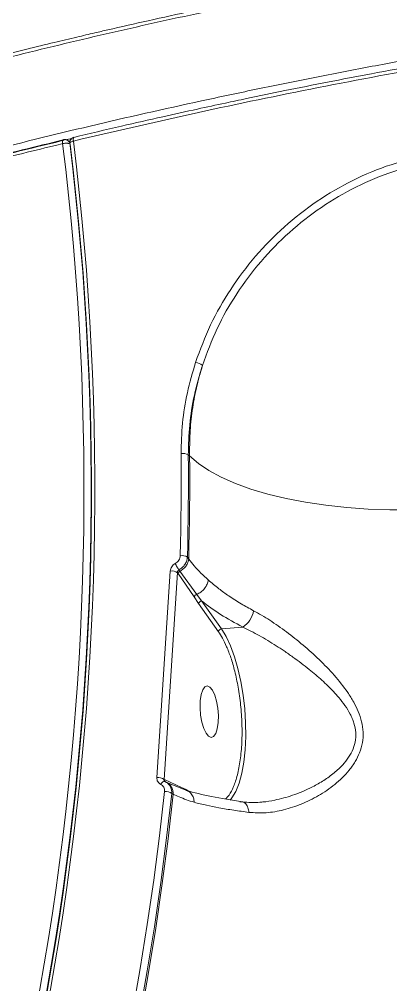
# Model space of a CAD drawing. Header units: millimetres. Extents: x -5609 to 5139, y -3980 to 3221.
# Drawn here: x 3064.2 to 3128.9, y 486.6 to 654.7 of the extents above; entities that cross this region are included whole.
import ezdxf

# ---------------------------------------------------------------- set-up
doc = ezdxf.new("R2010")
doc.units = ezdxf.units.MM
for name, color, linetype in [('DIKOM_ЗОНА', 80, 'Continuous'), ('DIKOM_ОБЪЕКТ', 7, 'Continuous'), ('DIKOM_РАЗМЕР_ОБЪЕКТА', 7, 'Continuous')]:
    doc.layers.add(name, color=color, linetype=linetype)

# ---------------------------------------------------------------- blocks, each defined once
blk = doc.blocks.new('A$Cc336a1e3')
at = {"color": 8, "linetype": 'Continuous', "lineweight": 15}
for p, q in [((5893.51, 1906.89), (5892.63, 1906.68)), ((5910.88, 1794.36), (5909.88, 1794.81)), ((5913.45, 1793.47), (5914.07, 1793.16))]:
    blk.add_line(p, q, dxfattribs=at)
at = {"color": 7, "linetype": 'Continuous', "lineweight": 15}
for p, q in [((5893.17, 1906.25), (5892.91, 1906.47)), ((5893.16, 1906.07), (5893.17, 1906.02)), ((5914.03, 1851.58), (5913.8, 1851.78)), ((5913.87, 1833.63), (5913.64, 1833.95)), ((5908.33, 1795.56), (5910.66, 1831.54)), ((5912.16, 1831.74), (5912.34, 1831.49)), ((5912.34, 1831.49), (5915.26, 1827.47)), ((5911.91, 1831.26), (5909.58, 1795.24)), ((5912.03, 1831.08), (5911.91, 1831.26)), ((5914.81, 1827.02), (5912.03, 1831.08)), ((5915.6, 1825.86), (5914.81, 1827.02)), ((5915.26, 1827.47), (5916.12, 1826.33)), ((5919.57, 1821.44), (5916.12, 1826.33)), ((5919.05, 1820.97), (5915.6, 1825.86)), ((5923.27, 1821.78), (5919.57, 1821.44)), ((5909.58, 1795.24), (5909.63, 1795.22)), ((5909.63, 1795.22), (5912.64, 1793.84)), ((5909.66, 1794.9), (5909.69, 1794.91)), ((5909.74, 1794.88), (5910.03, 1794.69)), ((5909.95, 1794.78), (5909.8, 1794.85)), ((5913.53, 1793.29), (5910.18, 1794.64)), ((5910.92, 1792.79), (5911.16, 1792.67)), ((5912.64, 1793.84), (5913.45, 1793.47)), ((5926.25, 1791.28), (5926.46, 1791.29))]:
    blk.add_line(p, q, dxfattribs=at)
at = {"color": 7, "linetype": 'Continuous', "lineweight": 15, "flags": 128}
for points in [[(5912.39, 1834.21), (5912.44, 1836.43), (5912.49, 1838.65), (5912.52, 1840.87), (5912.55, 1843.09), (5912.56, 1845.32), (5912.57, 1847.54), (5912.56, 1849.76), (5912.55, 1851.99)], [(5913.64, 1833.95), (5913.69, 1836.18), (5913.74, 1838.41), (5913.77, 1840.63), (5913.8, 1842.86), (5913.81, 1845.09), (5913.82, 1847.32), (5913.81, 1849.55), (5913.8, 1851.78)], [(5914.03, 1851.58), (5914.04, 1849.33), (5914.05, 1847.09), (5914.04, 1844.84), (5914.03, 1842.6), (5914, 1840.36), (5913.97, 1838.11), (5913.92, 1835.87), (5913.87, 1833.63)], [(5960.29, 1842.62), (5956.52, 1842.34), (5952.72, 1842.2), (5948.9, 1842.2), (5945.1, 1842.33), (5941.36, 1842.6), (5937.72, 1843), (5934.2, 1843.52), (5930.84, 1844.17), (5927.66, 1844.94), (5924.7, 1845.82), (5921.99, 1846.81), (5919.54, 1847.88), (5917.39, 1849.05), (5915.55, 1850.28), (5914.03, 1851.58)], [(5915.88, 1808.94), (5915.84, 1807.71), (5915.94, 1806.44), (5916.16, 1805.21), (5916.48, 1804.13), (5916.88, 1803.29), (5917.33, 1802.75), (5917.79, 1802.55), (5918.21, 1802.72), (5918.58, 1803.24), (5918.85, 1804.07), (5919.01, 1805.14), (5919.05, 1806.36), (5918.95, 1807.63), (5918.73, 1808.86), (5918.41, 1809.94), (5918.01, 1810.79), (5917.56, 1811.33), (5917.11, 1811.52), (5916.68, 1811.35), (5916.31, 1810.83), (5916.04, 1810), (5915.88, 1808.94)], [(5909.74, 1794.88), (5909.66, 1794.9), (5909.58, 1794.9), (5909.48, 1794.87), (5909.39, 1794.81), (5909.29, 1794.73), (5909.19, 1794.63), (5909.09, 1794.51), (5909, 1794.37)], [(5899.3, 1731.86), (5901.01, 1739.43), (5902.6, 1747.02), (5904.07, 1754.65), (5905.43, 1762.3), (5906.66, 1769.98), (5907.78, 1777.68), (5908.79, 1785.4), (5909.67, 1793.14)], [(5900.52, 1731.37), (5902.23, 1738.96), (5903.82, 1746.58), (5905.3, 1754.22), (5906.66, 1761.89), (5907.9, 1769.58), (5909.02, 1777.3), (5910.03, 1785.04), (5910.92, 1792.79)], [(5911.16, 1792.67), (5910.27, 1784.87), (5909.26, 1777.1), (5908.14, 1769.34), (5906.89, 1761.61), (5905.52, 1753.9), (5904.04, 1746.22), (5902.44, 1738.57), (5900.72, 1730.94)]]:
    blk.add_lwpolyline(points, dxfattribs=at)
at = {"color": 8, "linetype": 'Continuous', "lineweight": 15, "flags": 128}
blk.add_lwpolyline([(5919.57, 1821.44), (5920.39, 1820.11), (5921.15, 1818.49), (5921.84, 1816.61), (5922.44, 1814.53), (5922.95, 1812.29), (5923.34, 1809.93), (5923.62, 1807.51), (5923.77, 1805.08), (5923.79, 1802.69), (5923.69, 1800.4), (5923.45, 1798.26), (5923.1, 1796.31), (5922.63, 1794.59), (5922.06, 1793.15), (5921.4, 1792.01), (5921.08, 1791.61)], dxfattribs=at)
at = {"color": 7, "linetype": 'Continuous', "lineweight": 15}
for centre, radius, start, end in [((5401.81, 1845.51), 493.84, 333.7539, 7.0339), ((5402, 1845.49), 494.89, 333.7536, 7.0341), ((5401.94, 1845.3), 495.01, 333.754, 7.0338), ((5402.21, 1845.78), 495.32, 333.7535, 7.0342), ((5914.59, 1865.14), 2.78, 52.9624, 80.207), ((5912.9, 1850.27), 1.75, 59.1107, 101.4919), ((5912.69, 1832.47), 1.76, 57.3311, 99.738), ((5910.91, 1829.73), 1.82, 56.6147, 97.8724), ((5912.59, 1830.99), 0.561, 116.2025, 170.8488), ((5915.38, 1826.91), 0.58, 102.4242, 169.0474), ((5916.17, 1825.75), 0.584, 95.4497, 166.0545), ((5916.2, 1825.78), 0.607, 169.3176, 172.795), ((5921.25, 1825.15), 3.93, 300.8696, 352.3226), ((5919.62, 1820.87), 0.577, 95.1197, 170.2612), ((5908.57, 1793.84), 1.73, 54.1393, 97.8396), ((5910.08, 1795.22), 0.453, 179.5713, 244.4395), ((5909.85, 1791.36), 1.79, 53.3353, 95.6346)]:
    blk.add_arc(centre, radius, start, end, dxfattribs=at)
for points, knots in [([(5832, 1932.21), (5836.88, 1933.71), (5846.64, 1936.7), (5861.72, 1940.94), (5877.05, 1944.98), (5892.67, 1948.8), (5907.57, 1952.19), (5921.74, 1955.19), (5935.12, 1957.84), (5948.73, 1960.35), (5962.56, 1962.72), (5976.59, 1964.93), (5990.56, 1966.94), (6004.45, 1968.76), (6018.25, 1970.4), (6032.21, 1971.87), (6046.29, 1973.18), (6060.5, 1974.31), (6073.88, 1975.2), (6086.43, 1975.88), (6098.14, 1976.38), (6109.88, 1976.75), (6121.65, 1976.98), (6133.42, 1977.07), (6145.19, 1977.02), (6159.35, 1976.77), (6175.8, 1976.21), (6194.42, 1975.16), (6212.82, 1973.69), (6228.29, 1972.07), (6240.98, 1970.47), (6251.03, 1969.03), (6260.92, 1967.45), (6270.64, 1965.72), (6280.18, 1963.84), (6289.52, 1961.81), (6299.6, 1959.39), (6310.28, 1956.54), (6321.41, 1953.18), (6332.05, 1949.57), (6342.17, 1945.71), (6352.4, 1941.3), (6362.55, 1936.31), (6372.35, 1930.66), (6381.23, 1924.71), (6386.25, 1920.5), (6388.76, 1918.39)], [0, 0, 0, 0, 0.025201, 0.050426, 0.075478, 0.100439, 0.125533, 0.145965, 0.166556, 0.187307, 0.208217, 0.229287, 0.250516, 0.270801, 0.291287, 0.311974, 0.332861, 0.35395, 0.375239, 0.39266, 0.410236, 0.427968, 0.445856, 0.463899, 0.482097, 0.500451, 0.530196, 0.560356, 0.590931, 0.62192, 0.639817, 0.657849, 0.676016, 0.69432, 0.712759, 0.731334, 0.750044, 0.774713, 0.799565, 0.824602, 0.849823, 0.875227, 0.906171, 0.937281, 0.968557, 1, 1, 1, 1]), ([(5768.38, 1868.57), (5773.94, 1870.81), (5785.06, 1875.3), (5802.64, 1881.73), (5820.84, 1887.92), (5839.67, 1893.83), (5858.65, 1899.32), (5877.68, 1904.41), (5896.68, 1909.1), (5912.64, 1912.71), (5925.34, 1915.41), (5934.65, 1917.31), (5944.03, 1919.13), (5953.47, 1920.88), (5966.48, 1923.19), (5983.23, 1925.93), (6003.87, 1928.94), (6024.89, 1931.62), (6046.24, 1933.95), (6067.39, 1935.87), (6088.26, 1937.38), (6108.79, 1938.51), (6124.78, 1939.08), (6136.25, 1939.35), (6143.19, 1939.47), (6150.14, 1939.54), (6157.08, 1939.57), (6164.02, 1939.54), (6170.94, 1939.47), (6182.04, 1939.29), (6197.24, 1938.82), (6216.37, 1937.84), (6235.28, 1936.45), (6253.92, 1934.65), (6271.8, 1932.47), (6288.89, 1929.93), (6305.17, 1927.07), (6317.73, 1924.48), (6326.88, 1922.39), (6332.85, 1920.94), (6338.73, 1919.43), (6344.51, 1917.87), (6350.19, 1916.24), (6358.6, 1913.69), (6369.4, 1910.08), (6382.1, 1905.22), (6393.95, 1900), (6404.91, 1894.45), (6414.93, 1888.57), (6423.97, 1882.38), (6431.99, 1875.88), (6438.94, 1869.09), (6444.88, 1862.04), (6447.87, 1857.14), (6449.37, 1854.69)], [0, 0, 0, 0, 0.024819, 0.049681, 0.074585, 0.099531, 0.12452, 0.147882, 0.17128, 0.194715, 0.205777, 0.216847, 0.227925, 0.239011, 0.250106, 0.273561, 0.297359, 0.321499, 0.345981, 0.370806, 0.394284, 0.418061, 0.442135, 0.45031, 0.458519, 0.466761, 0.475037, 0.483347, 0.49169, 0.500068, 0.523695, 0.547624, 0.571855, 0.596389, 0.621225, 0.644678, 0.668395, 0.692375, 0.701869, 0.711403, 0.720978, 0.730593, 0.740249, 0.749946, 0.774408, 0.798991, 0.823695, 0.848519, 0.873464, 0.898529, 0.923716, 0.949023, 0.974451, 1, 1, 1, 1]), ([(6456.5, 1832.43), (6456.4, 1833.16), (6456.19, 1834.63), (6455.77, 1836.67), (6455.34, 1838.42), (6454.98, 1839.82), (6454.29, 1842.23), (6452.67, 1846.91), (6449.5, 1853.48), (6444.75, 1860.72), (6438.9, 1867.78), (6431.62, 1874.87), (6422.75, 1881.95), (6412.62, 1888.7), (6401.26, 1895.09), (6388.71, 1901.11), (6375.02, 1906.73), (6360.24, 1911.94), (6344.41, 1916.71), (6327.57, 1921.05), (6309.78, 1924.93), (6291.09, 1928.34), (6271.58, 1931.26), (6251.33, 1933.69), (6230.38, 1935.62), (6208.79, 1937.05), (6186.64, 1937.97), (6164, 1938.38), (6140.96, 1938.27), (6117.6, 1937.65), (6093.98, 1936.51), (6070.18, 1934.87), (6046.26, 1932.72), (6022.32, 1930.08), (6000.46, 1927.21), (5980.73, 1924.27), (5963.1, 1921.36), (5948.89, 1918.79), (5938.08, 1916.71), (5930.84, 1915.27), (5924.92, 1914.04), (5919.85, 1912.97), (5914.98, 1911.92), (5908.95, 1910.59), (5901.76, 1908.96), (5896.63, 1907.74), (5893.87, 1907.08)], [0, 0, 0, 0, 0.007329, 0.014838, 0.020901, 0.025667, 0.030167, 0.047234, 0.077304, 0.104202, 0.131039, 0.161528, 0.192015, 0.2225, 0.252991, 0.283539, 0.314022, 0.3445, 0.374978, 0.405454, 0.435943, 0.46648, 0.496956, 0.52743, 0.557903, 0.588376, 0.61887, 0.649398, 0.67987, 0.710342, 0.740814, 0.771286, 0.801791, 0.832306, 0.862778, 0.885531, 0.908285, 0.931038, 0.94105, 0.950791, 0.959648, 0.964538, 0.971016, 0.979092, 0.988768, 1, 1, 1, 1]), ([(5947.61, 1935.72), (5945.5, 1935.32), (5941.71, 1934.62), (5936.7, 1933.65), (5932.82, 1932.89), (5929.59, 1932.24), (5923.54, 1931.01), (5915.93, 1929.41), (5907.02, 1927.45), (5901.37, 1926.17), (5897.24, 1925.21), (5894.13, 1924.48), (5890.19, 1923.54), (5885.43, 1922.38), (5882, 1921.52), (5880.14, 1921.06)], [0, 0, 0, 0, 0.091766, 0.164611, 0.218595, 0.26188, 0.30605, 0.48437, 0.598057, 0.702928, 0.7372, 0.783867, 0.843206, 0.915235, 1, 1, 1, 1]), ([(5947.61, 1935.09), (5941.79, 1933.98), (5930.2, 1931.79), (5913.13, 1928.2), (5896.39, 1924.44), (5885.49, 1921.75), (5880.07, 1920.41)], [0, 0, 0, 0, 0.253115, 0.504156, 0.753118, 1, 1, 1, 1]), ([(5893.92, 1907.11), (5893.91, 1907.11), (5893.81, 1907.09), (5893.62, 1907), (5893.36, 1906.79), (5893.19, 1906.48), (5893.12, 1906.21), (5893.16, 1906.08), (5893.16, 1906.07)], [0, 0, 0, 0, 0.013253, 0.212728, 0.44973, 0.706004, 0.971465, 1, 1, 1, 1]), ([(5892.01, 1906.63), (5889.62, 1906.05), (5885.2, 1904.97), (5879.15, 1903.44), (5874.19, 1902.16), (5870.17, 1901.1), (5866.73, 1900.18), (5861.96, 1898.88), (5855.66, 1897.13), (5845.84, 1894.31), (5834.13, 1890.79), (5819.84, 1886.25), (5805.07, 1881.25), (5789.94, 1875.77), (5774.62, 1869.84), (5759.25, 1863.45), (5743.95, 1856.58), (5729.43, 1849.53), (5715.7, 1842.3), (5702.8, 1834.92), (5690.76, 1827.4), (5679.6, 1819.76), (5669.37, 1812.01), (5660.08, 1804.19), (5651.77, 1796.31), (5644.46, 1788.39), (5637.9, 1780.14), (5632.26, 1771.56), (5627.72, 1762.68), (5624.88, 1754.85), (5623.26, 1748.09), (5622.66, 1743.79), (5622.44, 1740.94), (5622.37, 1739.49), (5622.33, 1738.09), (5622.33, 1737.13), (5622.33, 1736.69)], [0, 0, 0, 0, 0.015134, 0.028048, 0.0387, 0.047077, 0.054039, 0.061089, 0.078148, 0.095401, 0.126209, 0.157018, 0.193695, 0.230371, 0.267049, 0.308804, 0.350527, 0.392206, 0.433887, 0.475569, 0.517253, 0.558945, 0.600731, 0.642432, 0.684122, 0.725816, 0.767511, 0.814212, 0.86098, 0.907746, 0.938579, 0.969334, 0.977187, 0.984896, 0.99306, 1, 1, 1, 1]), ([(5891.94, 1905.99), (5887.82, 1904.98), (5879.37, 1902.9), (5866.62, 1899.55), (5853.47, 1895.91), (5842.59, 1892.72), (5834.01, 1890.11), (5827.8, 1888.16), (5821.54, 1886.15), (5815.24, 1884.06), (5808.9, 1881.91), (5802.52, 1879.69), (5794.12, 1876.67), (5783.85, 1872.83), (5771.93, 1868.12), (5760.31, 1863.27), (5749.46, 1858.48), (5739.41, 1853.8), (5732.45, 1850.38), (5727.91, 1848.09), (5725.63, 1846.92), (5723.38, 1845.75), (5721.16, 1844.58), (5718.98, 1843.42), (5713.87, 1840.66), (5706.19, 1836.33), (5696.46, 1830.46), (5687.63, 1824.74), (5679.94, 1819.41), (5673.26, 1814.46), (5668.83, 1810.96), (5666.02, 1808.66), (5664.63, 1807.5), (5663.28, 1806.36), (5661.97, 1805.22), (5660.69, 1804.1), (5656.73, 1800.57), (5650.56, 1794.65), (5643.07, 1786.36), (5636.82, 1778.21), (5631.67, 1770.2), (5629.16, 1764.94), (5627.91, 1762.33)], [0, 0, 0, 0, 0.030416, 0.062321, 0.095715, 0.130598, 0.146745, 0.163192, 0.17994, 0.196987, 0.214335, 0.231983, 0.249932, 0.285036, 0.320141, 0.355246, 0.390845, 0.422279, 0.453078, 0.461039, 0.468957, 0.476831, 0.484662, 0.492449, 0.500192, 0.539822, 0.577953, 0.614583, 0.649714, 0.679388, 0.707901, 0.715177, 0.722374, 0.72949, 0.736527, 0.743485, 0.750362, 0.802052, 0.852861, 0.902788, 0.951834, 1, 1, 1, 1]), ([(5892.45, 1906.06), (5892.36, 1906.05), (5892.19, 1906.04), (5892.02, 1906), (5891.94, 1905.99)], [0, 0, 0, 0, 0.500167, 1, 1, 1, 1]), ([(5892.01, 1906.62), (5892.02, 1906.64), (5892.03, 1906.67), (5892.05, 1906.66), (5892.05, 1906.66)], [0, 0, 0, 0, 0.929342, 1, 1, 1, 1]), ([(5892.46, 1906.68), (5892.45, 1906.68), (5892.42, 1906.68), (5892.35, 1906.69), (5892.22, 1906.69), (5892.12, 1906.67), (5892.05, 1906.66)], [0, 0, 0, 0, 0.031046, 0.210989, 0.528281, 1, 1, 1, 1]), ([(5893.22, 1905.91), (5893.18, 1905.94), (5893.11, 1905.98), (5892.93, 1906.03), (5892.7, 1906.06), (5892.54, 1906.06), (5892.45, 1906.06)], [0, 0, 0, 0, 0.238684, 0.500041, 0.750033, 1, 1, 1, 1]), ([(5892.93, 1906.45), (5892.9, 1906.47), (5892.84, 1906.53), (5892.74, 1906.59), (5892.65, 1906.62), (5892.59, 1906.64), (5892.55, 1906.65), (5892.52, 1906.66), (5892.5, 1906.67), (5892.49, 1906.67), (5892.48, 1906.67), (5892.47, 1906.67), (5892.47, 1906.67), (5892.46, 1906.67), (5892.46, 1906.68)], [0, 0, 0, 0, 0.233752, 0.481303, 0.641886, 0.74979, 0.824177, 0.875913, 0.912321, 0.938144, 0.956244, 0.968905, 0.977934, 1, 1, 1, 1]), ([(5892.47, 1906.64), (5892.56, 1906.63), (5892.75, 1906.59), (5892.98, 1906.43), (5893.16, 1906.2), (5893.2, 1906.01), (5893.22, 1905.91)], [0, 0, 0, 0, 0.25011, 0.499978, 0.750076, 1, 1, 1, 1]), ([(5893.8, 1906.44), (5893.72, 1906.41), (5893.56, 1906.37), (5893.37, 1906.28), (5893.23, 1906.19), (5893.19, 1906.13), (5893.17, 1906.09)], [0, 0, 0, 0, 0.26147, 0.500065, 0.753166, 1, 1, 1, 1]), ([(5915.06, 1867.88), (5915.88, 1870.08), (5917.5, 1874.47), (5921.06, 1880.68), (5925.36, 1886.44), (5930.43, 1891.61), (5936.13, 1896.07), (5942.38, 1899.71), (5949.06, 1902.53), (5953.73, 1903.6), (5956.08, 1904.14)], [0, 0, 0, 0, 0.124823, 0.249216, 0.374558, 0.498947, 0.624294, 0.749044, 0.873922, 1, 1, 1, 1]), ([(5916.26, 1867.36), (5917.06, 1869.52), (5918.64, 1873.82), (5922.12, 1879.91), (5926.33, 1885.56), (5931.29, 1890.63), (5936.87, 1895), (5942.98, 1898.57), (5949.51, 1901.34), (5954.08, 1902.38), (5956.38, 1902.91)], [0, 0, 0, 0, 0.124997, 0.249514, 0.374924, 0.499323, 0.624631, 0.749298, 0.87406, 1, 1, 1, 1]), ([(5912.55, 1851.99), (5912.59, 1853.76), (5912.68, 1857.28), (5913.53, 1862.62), (5914.55, 1866.12), (5915.06, 1867.88)], [0, 0, 0, 0, 0.33388, 0.66602, 1, 1, 1, 1]), ([(5913.8, 1851.78), (5913.84, 1853.51), (5913.93, 1856.96), (5914.76, 1862.2), (5915.76, 1865.64), (5916.26, 1867.36)], [0, 0, 0, 0, 0.334018, 0.665983, 1, 1, 1, 1]), ([(5914.03, 1851.58), (5914.03, 1852.9), (5914.03, 1855.53), (5914.45, 1859.5), (5915.15, 1863.45), (5915.89, 1866.06), (5916.26, 1867.36)], [0, 0, 0, 0, 0.251193, 0.500428, 0.74945, 1, 1, 1, 1]), ([(5912.39, 1834.21), (5912.38, 1834.07), (5912.35, 1833.81), (5912.16, 1833.42), (5911.89, 1833.09), (5911.64, 1832.93), (5911.52, 1832.85)], [0, 0, 0, 0, 0.249331, 0.499002, 0.749046, 1, 1, 1, 1]), ([(5913.64, 1833.95), (5913.61, 1833.74), (5913.56, 1833.3), (5913.23, 1832.68), (5912.77, 1832.13), (5912.37, 1831.87), (5912.16, 1831.74)], [0, 0, 0, 0, 0.248945, 0.498536, 0.748717, 1, 1, 1, 1]), ([(5913.87, 1833.63), (5913.84, 1833.43), (5913.77, 1833.02), (5913.43, 1832.41), (5912.95, 1831.87), (5912.54, 1831.62), (5912.34, 1831.49)], [0, 0, 0, 0, 0.241526, 0.495501, 0.751838, 1, 1, 1, 1]), ([(5917.27, 1829.99), (5916.83, 1830.39), (5915.95, 1831.2), (5914.81, 1832.38), (5914.18, 1833.23), (5913.87, 1833.63)], [0, 0, 0, 0, 0.332974, 0.677109, 1, 1, 1, 1]), ([(5910.66, 1831.54), (5910.67, 1831.67), (5910.71, 1831.93), (5910.9, 1832.3), (5911.17, 1832.63), (5911.4, 1832.78), (5911.52, 1832.85)], [0, 0, 0, 0, 0.249269, 0.499025, 0.749171, 1, 1, 1, 1]), ([(5911.52, 1832.85), (5911.57, 1832.76), (5911.67, 1832.56), (5911.84, 1832.23), (5912.02, 1831.94), (5912.12, 1831.81), (5912.16, 1831.74)], [0, 0, 0, 0, 0.241788, 0.499955, 0.758094, 1, 1, 1, 1]), ([(5911.91, 1831.26), (5911.91, 1831.31), (5911.91, 1831.4), (5911.97, 1831.54), (5912.05, 1831.66), (5912.12, 1831.72), (5912.16, 1831.74)], [0, 0, 0, 0, 0.256171, 0.508511, 0.75608, 1, 1, 1, 1]), ([(5915.26, 1827.47), (5915.5, 1827.59), (5916.01, 1827.83), (5916.65, 1828.48), (5917.12, 1829.23), (5917.22, 1829.74), (5917.27, 1829.99)], [0, 0, 0, 0, 0.248037, 0.508071, 0.763657, 1, 1, 1, 1]), ([(5925.15, 1824.63), (5924.42, 1825.02), (5922.91, 1825.85), (5920.91, 1827.13), (5918.98, 1828.52), (5917.87, 1829.47), (5917.27, 1829.99)], [0, 0, 0, 0, 0.2403, 0.500631, 0.72848, 1, 1, 1, 1]), ([(5916.12, 1826.33), (5917.18, 1825.53), (5919.31, 1823.93), (5921.95, 1822.5), (5923.27, 1821.78)], [0, 0, 0, 0, 0.498646, 1, 1, 1, 1]), ([(5924.34, 1789.5), (5925.34, 1789.44), (5927.32, 1789.32), (5930.4, 1789.87), (5933.48, 1790.87), (5936.49, 1792.35), (5939.34, 1794.29), (5941.48, 1796.35), (5942.86, 1798.28), (5943.67, 1799.9), (5944.16, 1801.63), (5944.28, 1803.46), (5944.01, 1805.3), (5943.42, 1807.06), (5942.59, 1808.76), (5941.25, 1810.9), (5939.25, 1813.4), (5936.6, 1816.14), (5933.79, 1818.67), (5930.9, 1820.96), (5927.98, 1823.03), (5926.09, 1824.1), (5925.15, 1824.63)], [0, 0, 0, 0, 0.061028, 0.122059, 0.183992, 0.245964, 0.308727, 0.372018, 0.405256, 0.436161, 0.468586, 0.501069, 0.533244, 0.565711, 0.596358, 0.629328, 0.6921, 0.754282, 0.816245, 0.877523, 0.938936, 1, 1, 1, 1]), ([(5909, 1794.37), (5908.9, 1794.43), (5908.69, 1794.55), (5908.47, 1794.84), (5908.33, 1795.18), (5908.33, 1795.43), (5908.33, 1795.56)], [0, 0, 0, 0, 0.249789, 0.499766, 0.749714, 1, 1, 1, 1]), ([(5909, 1794.37), (5909.11, 1794.31), (5909.33, 1794.18), (5909.55, 1793.88), (5909.68, 1793.53), (5909.68, 1793.27), (5909.67, 1793.14)], [0, 0, 0, 0, 0.249717, 0.499661, 0.749501, 1, 1, 1, 1]), ([(5909.74, 1794.88), (5909.71, 1794.9), (5909.64, 1794.94), (5909.58, 1795.03), (5909.56, 1795.13), (5909.57, 1795.21), (5909.58, 1795.24)], [0, 0, 0, 0, 0.233705, 0.478888, 0.735143, 1, 1, 1, 1]), ([(5911.16, 1792.67), (5911.5, 1792.52), (5912.2, 1792.21), (5913.42, 1791.69), (5914.37, 1791.4), (5914.83, 1791.25)], [0, 0, 0, 0, 0.327813, 0.671595, 1, 1, 1, 1]), ([(5923.22, 1791.33), (5921.34, 1791.62), (5917.61, 1792.2), (5914.83, 1792.94), (5913.44, 1793.32)], [0, 0, 0, 0, 0.501481, 1, 1, 1, 1]), ([(5914.83, 1791.25), (5915.53, 1791.07), (5916.85, 1790.74), (5919.18, 1790.28), (5921.62, 1789.86), (5923.46, 1789.62), (5924.34, 1789.5)], [0, 0, 0, 0, 0.264899, 0.49905, 0.757733, 1, 1, 1, 1]), ([(5924.34, 1789.5), (5924.3, 1789.78), (5924.22, 1790.36), (5923.84, 1791), (5923.34, 1791.37), (5922.96, 1791.34), (5922.77, 1791.32)], [0, 0, 0, 0, 0.24128, 0.500008, 0.758741, 1, 1, 1, 1]), ([(5926.29, 1791.26), (5925.76, 1791.24), (5924.7, 1791.18), (5923.71, 1791.28), (5923.22, 1791.33)], [0, 0, 0, 0, 0.499673, 1, 1, 1, 1])]:
    blk.add_open_spline(points, degree=3, knots=knots, dxfattribs=at)
at = {"color": 8, "linetype": 'Continuous', "lineweight": 15}
for points, knots in [([(6456.5, 1831.94), (6456.48, 1832.31), (6456.3, 1835.29), (6454.92, 1840.55), (6452.37, 1847.69), (6448.82, 1854.47), (6445.25, 1859.72), (6442.21, 1863.55), (6440.06, 1866.05), (6437.78, 1868.5), (6435.36, 1870.93), (6432.81, 1873.31), (6428.38, 1877.19), (6421.62, 1882.4), (6411.88, 1888.75), (6401.17, 1894.71), (6389.55, 1900.27), (6377.38, 1905.33), (6364.77, 1909.9), (6351.86, 1914.02), (6341.32, 1916.97), (6333.58, 1918.95), (6328.88, 1920.11), (6324.12, 1921.22), (6319.31, 1922.29), (6314.45, 1923.33), (6309.55, 1924.33), (6300.32, 1926.12), (6286.51, 1928.51), (6267.72, 1931.19), (6248.51, 1933.39), (6228.95, 1935.13), (6211.56, 1936.26), (6196.54, 1936.97), (6184, 1937.38), (6171.42, 1937.63), (6158.82, 1937.73), (6146.21, 1937.66), (6133.6, 1937.45), (6121.03, 1937.09), (6105.42, 1936.46), (6086.71, 1935.42), (6064.85, 1933.79), (6042.95, 1931.74), (6021.08, 1929.28), (5999.3, 1926.42), (5977.67, 1923.17), (5956.24, 1919.54), (5935.08, 1915.54), (5914.21, 1911.21), (5900.6, 1908.02), (5893.8, 1906.44)], [0, 0, 0, 0, 0.003966, 0.031756, 0.057573, 0.083273, 0.108856, 0.118875, 0.128877, 0.138861, 0.148826, 0.158773, 0.168703, 0.197914, 0.22679, 0.25533, 0.283536, 0.311406, 0.337116, 0.362535, 0.387661, 0.396057, 0.40442, 0.412749, 0.421046, 0.429309, 0.437539, 0.445737, 0.475145, 0.504175, 0.532825, 0.561097, 0.588989, 0.60623, 0.623323, 0.640268, 0.657065, 0.673714, 0.690215, 0.706568, 0.722772, 0.750706, 0.778593, 0.806433, 0.834226, 0.861973, 0.889672, 0.917324, 0.94493, 0.972488, 1, 1, 1, 1]), ([(5893.92, 1907.11), (5893.92, 1907.11), (5893.87, 1907.12), (5893.82, 1907.02), (5893.78, 1906.83), (5893.78, 1906.63), (5893.79, 1906.52), (5893.8, 1906.46), (5893.8, 1906.44), (5893.8, 1906.44), (5893.8, 1906.44)], [0, 0, 0, 0, 0.010889, 0.340019, 0.669108, 0.834538, 0.952529, 0.985097, 0.994808, 1, 1, 1, 1]), ([(5892.22, 1906.58), (5888.1, 1905.58), (5877.19, 1902.96), (5860.01, 1898.34), (5840.68, 1892.76), (5821.9, 1886.88), (5803.67, 1880.69), (5785.98, 1874.23), (5774.76, 1869.7), (5769.14, 1867.44)], [0, 0, 0, 0, 0.092059, 0.243176, 0.393826, 0.544616, 0.695864, 0.847685, 1, 1, 1, 1]), ([(5891.94, 1905.99), (5891.94, 1905.99), (5891.93, 1906.01), (5891.92, 1906.13), (5891.91, 1906.34), (5891.94, 1906.56), (5891.99, 1906.6), (5892.01, 1906.62)], [0, 0, 0, 0, 0.006632, 0.05686, 0.388072, 0.775289, 1, 1, 1, 1]), ([(5926.46, 1791.29), (5926.56, 1791.3), (5927.34, 1791.33), (5929.18, 1791.67), (5931.94, 1792.39), (5934.64, 1793.51), (5936.91, 1794.74), (5938.75, 1795.98), (5940.29, 1797.32), (5941.49, 1798.72), (5942.37, 1800.15), (5942.91, 1801.73), (5943.01, 1803.4), (5942.74, 1804.78), (5942.35, 1805.85), (5941.86, 1806.88), (5941.09, 1808.12), (5940.09, 1809.41), (5939.07, 1810.54), (5938.09, 1811.55), (5937.06, 1812.51), (5935.97, 1813.46), (5934.77, 1814.46), (5933.44, 1815.5), (5931.97, 1816.58), (5930.52, 1817.59), (5928.57, 1818.87), (5926.13, 1820.35), (5924.22, 1821.3), (5923.27, 1821.78)], [0, 0, 0, 0, 0.006112, 0.052261, 0.120055, 0.187522, 0.233279, 0.278466, 0.323131, 0.357129, 0.390942, 0.424927, 0.458875, 0.492746, 0.509311, 0.526824, 0.560592, 0.594533, 0.621249, 0.647974, 0.674737, 0.70155, 0.729581, 0.763495, 0.797224, 0.832962, 0.864558, 0.932319, 1, 1, 1, 1]), ([(5920.27, 1791.83), (5920.48, 1792.04), (5920.99, 1792.54), (5921.71, 1793.94), (5922.38, 1795.98), (5922.88, 1798.59), (5923.15, 1801.62), (5923.17, 1804.89), (5922.95, 1808.17), (5922.51, 1811.28), (5921.92, 1814.06), (5921.24, 1816.42), (5920.51, 1818.34), (5919.78, 1819.85), (5919.29, 1820.61), (5919.05, 1820.97)], [0, 0, 0, 0, 0.05478, 0.134499, 0.219208, 0.307604, 0.397969, 0.488331, 0.576729, 0.661439, 0.741158, 0.815069, 0.882802, 0.944363, 1, 1, 1, 1]), ([(5909.94, 1794.77), (5910.11, 1794.68), (5910.46, 1794.47), (5910.86, 1793.97), (5911.12, 1793.35), (5911.15, 1792.89), (5911.16, 1792.67)], [0, 0, 0, 0, 0.226015, 0.489694, 0.750993, 1, 1, 1, 1]), ([(5910.03, 1794.69), (5910.11, 1794.64), (5910.37, 1794.48), (5910.67, 1794.05), (5910.91, 1793.46), (5910.92, 1793.02), (5910.92, 1792.79)], [0, 0, 0, 0, 0.131953, 0.422103, 0.711146, 1, 1, 1, 1]), ([(5913.44, 1793.28), (5913.53, 1793.26), (5913.88, 1793.19), (5914.34, 1792.75), (5914.74, 1792.07), (5914.8, 1791.52), (5914.83, 1791.25)], [0, 0, 0, 0, 0.123203, 0.426135, 0.724052, 1, 1, 1, 1])]:
    blk.add_open_spline(points, degree=3, knots=knots, dxfattribs=at)

msp = doc.modelspace()

# ---------------------------------------------------------------- linework, layer by layer
at = {"layer": 'DIKOM_ЗОНА', "color": 3}
msp.add_lwpolyline([(2939.334, 2931.974), (900.981, 3207.888, 0.0336485), (699.775, 3221.444), (-855.722, 3221.444, 0.3450653), (-1627.071, 2617.16, -0.3450653), (-1869.804, 2427), (-2570.165, 2427, 0.2993426), (-2891.522, 2215.672, -0.2663845), (-3090.623, 2066.584, 0.3788989), (-4320.166, 677), (-4320.166, -123, 0.4142136), (-2820.166, -1623), (-1877.662, -1623, -0.3625513), (-1631.68, -1828.354, 0.3625513), (-500.262, -2772.903), (2623.558, -2772.903, 0.1101119), (3048.303, -2678.216, 0.0074232), (3074.992, -2665.207), (4590.059, -1898.704, 0.0849595), (4861.114, -1697.782, 0.1932013), (5138.624, -1006.4), (5138.624, 414.929, 0.3753338)], format="xyb", close=True, dxfattribs=at)
at = {"layer": 'DIKOM_РАЗМЕР_ОБЪЕКТА'}
msp.add_circle((2594.5, 436), 1052.678, dxfattribs=at)

# ---------------------------------------------------------------- block references
at = {"layer": 'DIKOM_ОБЪЕКТ'}
msp.add_blockref('A$Cc336a1e3', (-2820.166, -1272.903), dxfattribs=at)

doc.saveas('drawing.dxf')
